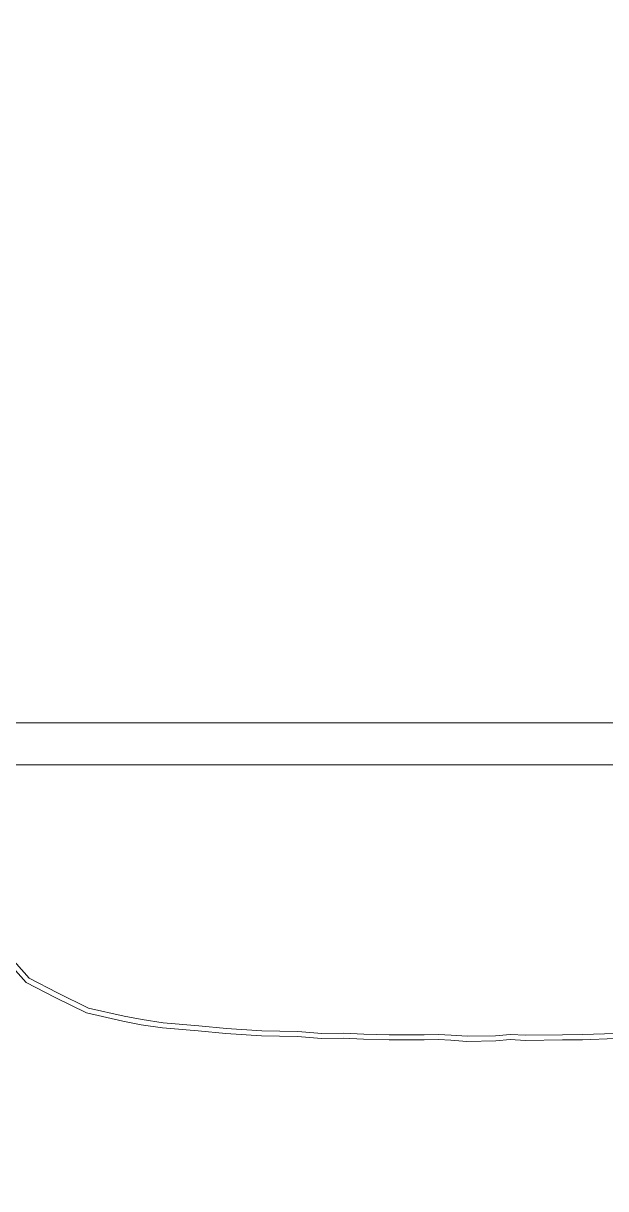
# Model space of a CAD drawing. Header units: centimetres. Extents: x 5488 to 20269, y -31398 to -19684.
# Drawn here: x 6703.04 to 6721.07, y -23807.57 to -23771.49 of the extents above; entities that cross this region are included whole.
import ezdxf

# ---------------------------------------------------------------- set-up
doc = ezdxf.new("R2010")
doc.units = ezdxf.units.CM
doc.set_wipeout_variables(frame=1)
doc.linetypes.add('DOT', pattern=[0.25, 0, -0.25])
doc.layers.add('wipeout', color=7, linetype='Continuous', true_color=0xffffff)
doc.layers.add('xxx_Auto_Kaplama_Ahşap Tarama', color=16, linetype='Continuous', lineweight=5)
doc.layers.add('xxx_Auto_Tefris_Tefris', color=32, linetype='Continuous', lineweight=15)

# ---------------------------------------------------------------- blocks, each defined once
blk = doc.blocks.new('uyt6ueueyu')
at = {"linetype": 'DOT'}
blk.add_wipeout([(-901.908, 523.87), (-841.908, 523.87), (-834.837, 520.941), (-831.908, 513.87), (-831.908, 451.684), (-834.837, 446.799), (-841.908, 443.87), (-901.908, 443.87), (-908.979, 446.799), (-911.908, 453.87), (-911.908, 513.87), (-908.979, 520.941)], dxfattribs=at).dxf.layer = 'wipeout'
at = {"color": 0}
for points in [[(-901.908, 523.87), (-841.908, 523.87, -0.414214), (-831.908, 513.87), (-831.908, 453.87, -0.414214), (-841.908, 443.87), (-901.908, 443.87, -0.414214), (-911.908, 453.87), (-911.908, 513.87, -0.414214)], [(-901.908, 522.57), (-841.908, 522.57, -0.414214), (-833.208, 513.87), (-833.208, 453.87, -0.414214), (-841.908, 445.17), (-901.908, 445.17, -0.414214), (-910.608, 453.87), (-910.608, 513.87, -0.414214)]]:
    blk.add_lwpolyline(points, format="xyb", close=True, dxfattribs=at)
blk = doc.blocks.new('trtetre')
at = {"color": 0, "linetype": 'ByBlock'}
for points in [[(446.463, 19.508), (447.097, 20.219)], [(446.562, 19.38), (447.224, 20.122)], [(445.587, 19.054), (446.463, 19.508)], [(445.662, 18.912), (446.562, 19.38)], [(444.634, 18.586), (445.587, 19.054)], [(444.691, 18.436), (445.662, 18.912)], [(443.531, 18.336), (444.634, 18.586)], [(443.568, 18.182), (444.691, 18.436)], [(441.214, 18.038), (442.321, 18.13)], [(442.321, 18.13), (442.966, 18.227)], [(442.344, 17.974), (442.997, 18.072)], [(442.966, 18.227), (443.531, 18.336)], [(442.997, 18.072), (443.568, 18.182)], [(428.324, 17.797), (429.342, 17.764)], [(429.342, 17.764), (429.965, 17.761)], [(429.965, 17.761), (431.101, 17.743)], [(431.101, 17.743), (431.586, 17.769)], [(431.586, 17.769), (432.032, 17.729)], [(432.032, 17.729), (432.914, 17.713)], [(432.914, 17.713), (433.405, 17.75)], [(433.405, 17.75), (433.798, 17.769)], [(433.798, 17.769), (434.244, 17.76)], [(434.244, 17.76), (435.324, 17.761)], [(435.324, 17.761), (436.109, 17.78)], [(436.109, 17.78), (436.739, 17.81)], [(436.739, 17.81), (437.411, 17.803)], [(437.411, 17.803), (438.156, 17.864)], [(437.42, 17.645), (438.167, 17.706)], [(438.156, 17.864), (439.265, 17.882)], [(438.167, 17.706), (439.275, 17.725)], [(439.265, 17.882), (440.359, 17.954)], [(439.275, 17.725), (440.376, 17.797)], [(440.359, 17.954), (441.214, 18.038)], [(440.376, 17.797), (441.233, 17.881)], [(441.233, 17.881), (442.344, 17.974)], [(428.322, 17.64), (429.339, 17.606)], [(429.339, 17.606), (429.965, 17.604)], [(429.965, 17.604), (431.105, 17.586)], [(431.105, 17.586), (431.585, 17.611)], [(431.585, 17.611), (432.025, 17.572)], [(432.025, 17.572), (432.921, 17.555)], [(432.921, 17.555), (433.417, 17.593)], [(433.417, 17.593), (433.802, 17.612)], [(433.802, 17.612), (434.245, 17.602)], [(434.245, 17.602), (435.329, 17.604)], [(435.329, 17.604), (436.117, 17.623)], [(436.117, 17.623), (436.745, 17.652)], [(436.745, 17.652), (437.42, 17.645)]]:
    blk.add_lwpolyline(points, dxfattribs=at)
blk = doc.blocks.new('koltukrewrweewr')
at = {"xscale": -1, "rotation": 270}
blk.add_blockref('trtetre', (-925.958, -51.65), dxfattribs=at)

msp = doc.modelspace()

# ---------------------------------------------------------------- block references
at = {"layer": 'xxx_Auto_Tefris_Tefris', "rotation": 270}
msp.add_blockref('uyt6ueueyu', (6237.665, -24705.06), dxfattribs=at)

# ---------------------------------------------------------------- next in the draw order: hatches: boundary and pattern name
at = {"layer": 'xxx_Auto_Kaplama_Ahşap Tarama'}
h = msp.add_hatch(dxfattribs=at)
h.set_pattern_fill('AR-CONC', color=256, scale=0.5)
h.set_pattern_definition([(50, (809.53, -3617.59), (91.09233, -7.96954), [9.525, -104.775]), (355, (809.53, -3617.59), (-17.6217, 95.52842), [7.62, -83.8203]), (100.45144, (817.12, -3618.255), (73.47062, 87.55888), [8.095, -89.04512]), (46.1842, (809.53, -3592.19), (135.5395, -21.02116), [14.2875, -157.1625]), (96.63556, (820.83, -3593.94), (118.70207, 123.71306), [12.1425, -133.5678]), (351.18415, (809.53, -3592.19), (118.70207, 123.71306), [11.43, -125.72987]), (21, (822.23, -3598.54), (75.8072, -51.1326), [9.525, -104.775]), (326, (822.23, -3598.54), (30.901, 92.09398), [7.62, -83.82]), (71.45144, (828.55, -3602.8), (106.7082, 40.96138), [8.095, -89.04497]), (37.5, (809.53, -3617.59), (1.5443, 42.27752), [0, -82.804, 0, -85.09, 0, -84.1375]), (7.5, (809.53, -3617.59), (33.40983, 50.09029), [0, -48.514, 0, -80.899, 0, -32.0675]), (327.5, (781.21, -3617.59), (67.795298, -2.864372), [0, -31.75, 0, -99.06, 0, -131.445]), (317.5, (768.51, -3617.59), (74.06459, 12.71325), [0, -41.275, 0, -65.786, 0, -93.345])])
edge = h.paths.add_edge_path()
edge.add_line((9312.934, -27555.319), (9330.626, -27555.319))
edge.add_arc((9330.626, -27548.319), 7, 270, 349.5592)
edge.add_arc((-12655703.852, 2009176.564), 12827763.879, 350.8642093147, 350.8644691226)
edge.add_line((9346.746, -27492.157), (9332.45, -27492.157))
edge.add_line((9332.45, -27492.157), (9332.449, -27061.102))
edge.add_line((9332.449, -27061.102), (9346.746, -27061.102))
edge.add_arc((-12660642.429, -2064524.007), 12832765.905, 9.1355309233, 9.1357906395)
edge.add_arc((9330.626, -27004.939), 7, 10.4408, 90)
edge.add_line((9330.626, -26997.939), (9312.934, -26997.939))
edge.add_arc((9312.934, -27004.939), 7, 90, 170.4864)
edge.add_arc((10864.464, -27276.629), 1582.138, 170.069442, 189.930558)
edge.add_arc((9312.934, -27548.319), 7, 189.5136, 270)

# ---------------------------------------------------------------- next in the draw order: block references
at = {"layer": 'xxx_Auto_Tefris_Tefris', "rotation": 90}
msp.add_blockref('koltukrewrweewr', (7098.043, -22894.607), dxfattribs=at)

doc.saveas('drawing.dxf')
